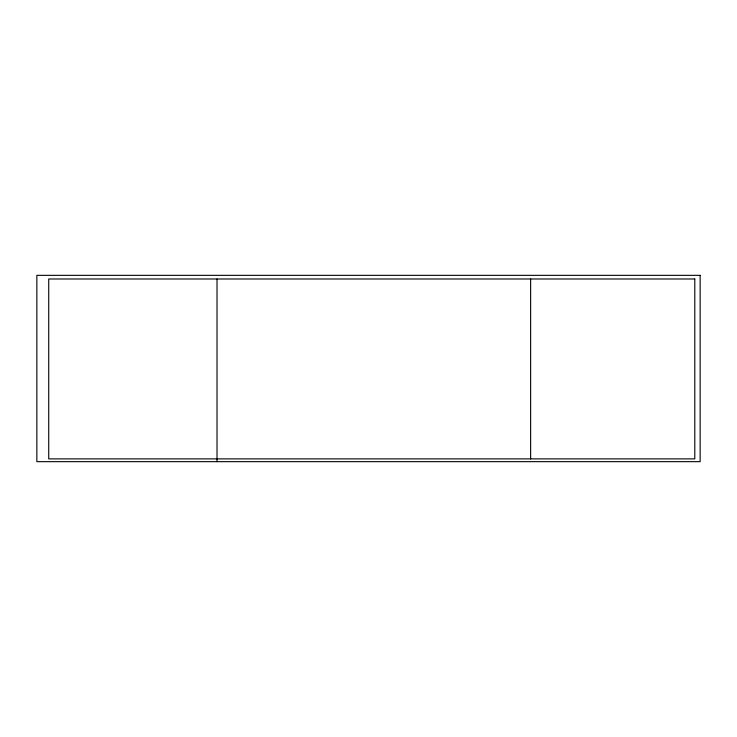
<?xml version="1.0" encoding="UTF-8"?>
<svg xmlns="http://www.w3.org/2000/svg" width="737" height="737" viewBox="0 0 737 737"><rect width="100%" height="100%" fill="white"/><g stroke="black" fill="none" stroke-linecap="round" stroke-linejoin="round"><path stroke-width="1.11" d="M530.631 278.991L530.631 458.884M217.019 278.991L217.019 461.657M700.15 275.343L36.85 275.343L36.85 461.657L700.15 461.657L700.15 275.343M694.788 278.991L48.725 278.991L48.725 458.884L694.788 458.884L694.788 278.991"/></g></svg>
